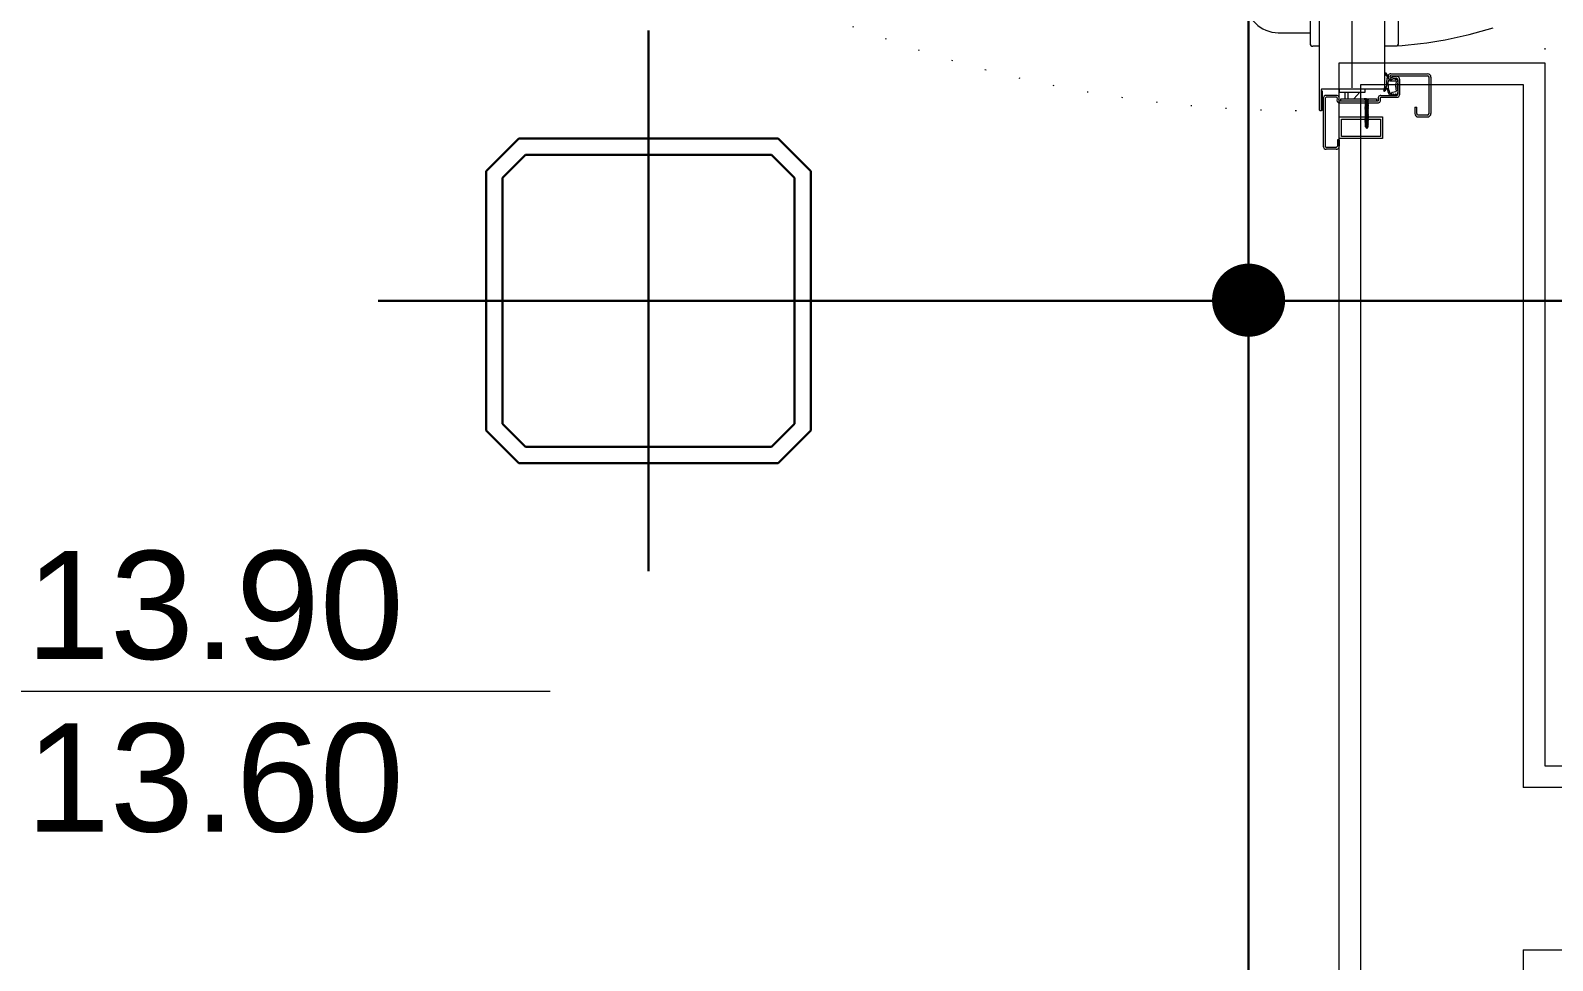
# Model space of a CAD drawing. Extents: x -2012 to 34975, y -1043 to 8321.
# Drawn here: x 17312.8 to 17453.6, y 3656.5 to 3742.5 of the extents above; entities that cross this region are included whole.
import ezdxf
from ezdxf.enums import TextEntityAlignment as Align

# ---------------------------------------------------------------- set-up
doc = ezdxf.new("R2010")
doc.units = 0
doc.header["$LTSCALE"] = 25
doc.linetypes.add('DOT2', pattern=[0.125, 0, -0.125])
doc.layers.get('0').update_dxf_attribs({"color": 9, "lineweight": 9})
for name, color, linetype, lineweight in [('00', 9, 'Continuous', 9), ('07', 9, 'Continuous', 9), ('14', 9, 'Continuous', 9), ('21', 9, 'Continuous', 9), ('E-2x18(W) PL DOWNLIGHT ARMATÜR (SIVAÜSTÜ)', 7, 'Continuous', 30), ('E-KABLO', 7, 'Continuous', 30), ('E-YUKARI ÇIKAN HAT', 7, 'Continuous', 30)]:
    doc.layers.add(name, color=color, linetype=linetype, lineweight=lineweight)
doc.styles.add('Arial', font='arial.ttf', dxfattribs={"height": 2.5})

# ---------------------------------------------------------------- blocks, each defined once
blk = doc.blocks.new('0_elevationtarget-p')
h = blk.add_hatch(color=256)
h.paths.add_polyline_path([(2.5, 0, 0.414214), (0, 2.5), (0, 0)])
h.paths.add_polyline_path([(0, 0), (-2.5, 0, 0.414214), (0, -2.5)])
blk.add_line((0, -3.5), (0, 3.5))
blk.add_lwpolyline([(16.605, 0), (-4, 0)])
blk.add_circle((0, 0), 2.5)
at = {"style": 'Arial'}
blk.add_attdef('BITMISKOT', text='', height=2, dxfattribs=at).set_placement((4.5, 0), align=Align.BOTTOM_LEFT)
blk.add_attdef('KABAKOT', text='', height=2, dxfattribs=at).set_placement((4.5, -0.592), align=Align.TOP_LEFT)
blk = doc.blocks.new('p-yng-01')
at = {"linetype": 'Continuous'}
for p, q in [((114.01, 2.77), (114.01, 6.17)), ((114.19, 2.77), (114.19, 6.17)), ((114.32, 6.48), (117.69, 6.48)), ((117.69, 6.3), (114.32, 6.3)), ((117.82, 6.17), (117.82, 5.3)), ((118, 5.3), (118, 6.17)), ((117.69, 5.17), (117.1, 5.17)), ((117.1, 4.99), (117.1, 5.17)), ((117.1, 4.99), (117.69, 4.99)), ((114.25, 3.19), (114.37, 2.79)), ((114.42, 3.24), (114.54, 2.85)), ((114.65, 3.4), (114.44, 3.32)), ((114.45, 3.27), (114.54, 3.27)), ((115.88, 3.59), (114.55, 3.59)), ((114.55, 3.41), (115.88, 3.41)), ((114.55, 3.23), (114.55, 3.23)), ((114.67, 2.76), (114.66, 3.2)), ((115.71, 2.92), (115.64, 3.22)), ((115.88, 2.8), (115.71, 2.91)), ((115.96, 3.31), (115.82, 3.39)), ((115.99, 2.75), (115.92, 2.85)), ((116, 1.85), (116, 3.29)), ((116.18, 1.85), (116.18, 3.29)), ((52, 2.19), (115.31, 2.19)), ((114.22, 2.53), (113.96, 2.33)), ((114.23, 2.42), (114.02, 2.25)), ((115.54, 2.12), (115.17, 2.36)), ((115.35, 2.36), (115.59, 2.2)), ((115.41, -3.61), (115.41, 2.09)), ((116.3, 1.78), (116.33, 1.79)), ((116.32, -1.86), (116.32, 1.45)), ((116.32, 1.45), (116.52, 1.45)), ((116.41, 1.63), (116.38, 1.62)), ((116.52, -1.98), (116.52, 1.56)), ((116.7, -1.95), (116.7, 1.56)), ((115.7, 0.4), (115.41, 0.4)), ((115.7, -2), (115.7, 0.4)), ((115.7, -0.1), (116.32, -0.67)), ((115.7, -1.2), (116.32, -1.2)), ((115.41, -2), (115.7, -2)), ((115.7, -1.5), (116.32, -1.5)), ((116, -2.26), (116, -3.2)), ((116.18, -2.26), (116.18, -3.2)), ((116.3, -2.19), (116.33, -2.2)), ((116.52, -1.86), (116.32, -1.86)), ((116.41, -2.04), (116.38, -2.03)), ((116.7, -1.95), (116.7, -1.98)), ((120.1, -2), (120.1, -2.18)), ((120.1, -2.18), (120.69, -2.18)), ((120.81, -2.3), (120.81, -3.2)), ((120.99, -2.3), (120.99, -3.2)), ((52, -3.86), (117.3, -3.86)), ((117.4, -3.66), (115.46, -3.66)), ((117.3, -3.56), (115.6, -3.56)), ((115.6, -3.56), (115.6, -3.66)), ((116.3, -3.32), (120.69, -3.32)), ((116.3, -3.5), (120.69, -3.5)), ((117.4, -3.76), (117.4, -3.66))]:
    blk.add_line(p, q, dxfattribs=at)
at = {"ltscale": 2}
for p, q in [((111.18, 3.49), (108.21, 3.49)), ((111.43, 2.19), (111.43, 3.24)), ((111.46, -3.86), (111.46, -4.46)), ((107.12, -4.7), (111.21, -4.7)), ((110.22, -7.65), (110.22, -4.7))]:
    blk.add_line(p, q, dxfattribs=at)
for p, q in [((114.9, 3.41), (115.53, 3.41)), ((116.32, 0.57), (116.32, 0.79)), ((116.32, 0.51), (116.32, 0.3)), ((116.41, 0.63), (116.45, 0.63)), ((116.41, 0.45), (116.45, 0.45)), ((116.46, 0.63), (116.54, 0.63)), ((116.55, 0.63), (116.63, 0.63)), ((116.64, 0.63), (116.72, 0.63)), ((116.73, 0.63), (118.88, 0.63)), ((116.73, 0.63), (118.88, 0.63)), ((116.73, 0.63), (116.81, 0.63)), ((116.82, 0.63), (116.9, 0.63)), ((116.91, 0.63), (116.99, 0.63)), ((117, 0.63), (117.08, 0.63)), ((117.09, 0.63), (117.17, 0.63)), ((117.18, 0.63), (117.26, 0.63)), ((117.27, 0.63), (117.35, 0.63)), ((117.36, 0.63), (117.44, 0.63)), ((117.36, 0.63), (117.44, 0.63)), ((117.4, 0.63), (117.44, 0.63)), ((117.4, 0.63), (117.44, 0.63)), ((117.4, 0.45), (117.44, 0.45)), ((117.4, 0.45), (117.44, 0.45)), ((117.45, 0.63), (117.53, 0.63)), ((117.45, 0.63), (117.53, 0.63)), ((117.54, 0.63), (117.62, 0.63)), ((117.54, 0.63), (117.62, 0.63)), ((117.63, 0.63), (117.71, 0.63)), ((117.63, 0.63), (117.71, 0.63)), ((117.72, 0.63), (117.8, 0.63)), ((117.72, 0.63), (117.8, 0.63)), ((117.81, 0.63), (117.89, 0.63)), ((117.81, 0.63), (117.89, 0.63)), ((117.9, 0.63), (117.98, 0.63)), ((117.9, 0.63), (117.98, 0.63)), ((117.99, 0.63), (118.07, 0.63)), ((117.99, 0.63), (118.07, 0.63)), ((118.08, 0.63), (118.16, 0.63)), ((118.08, 0.63), (118.16, 0.63)), ((118.17, 0.63), (118.25, 0.63)), ((118.17, 0.63), (118.25, 0.63)), ((118.26, 0.63), (118.34, 0.63)), ((118.26, 0.63), (118.34, 0.63)), ((118.35, 0.63), (118.43, 0.63)), ((118.35, 0.63), (118.43, 0.63)), ((118.44, 0.63), (118.52, 0.63)), ((118.44, 0.63), (118.52, 0.63)), ((118.53, 0.63), (118.61, 0.63)), ((118.53, 0.63), (118.61, 0.63)), ((118.62, 0.63), (118.7, 0.63)), ((118.62, 0.63), (118.7, 0.63)), ((118.71, 0.63), (118.79, 0.63)), ((118.71, 0.63), (118.79, 0.63))]:
    blk.add_line(p, q)
at = {"ltscale": 15}
for p, q in [((116.32, 0.57), (116.36, 0.57)), ((116.32, 0.51), (116.36, 0.51)), ((116.35, 0.8), (116.41, 0.63)), ((116.35, 0.29), (116.41, 0.45)), ((116.6, 0.38), (116.41, 0.71)), ((116.61, 0.38), (116.42, 0.71)), ((116.44, 0.63), (116.43, 0.66)), ((116.55, 0.45), (116.45, 0.45)), ((116.69, 0.38), (116.5, 0.71)), ((116.7, 0.38), (116.51, 0.71)), ((116.53, 0.63), (116.52, 0.66)), ((116.64, 0.45), (116.57, 0.45)), ((116.78, 0.38), (116.59, 0.71)), ((116.61, 0.38), (116.59, 0.45)), ((116.79, 0.38), (116.6, 0.71)), ((116.62, 0.63), (116.61, 0.66)), ((116.73, 0.45), (116.66, 0.45)), ((116.87, 0.38), (116.68, 0.71)), ((116.7, 0.38), (116.68, 0.45)), ((116.88, 0.38), (116.69, 0.71)), ((116.71, 0.63), (116.7, 0.66)), ((116.82, 0.45), (116.75, 0.45)), ((116.96, 0.38), (116.77, 0.71)), ((116.79, 0.38), (116.77, 0.45)), ((116.97, 0.38), (116.78, 0.71)), ((116.8, 0.63), (116.79, 0.66)), ((116.84, 0.45), (118.88, 0.45)), ((116.84, 0.45), (118.88, 0.45)), ((116.91, 0.45), (116.84, 0.45)), ((117.05, 0.38), (116.86, 0.71)), ((116.88, 0.38), (116.86, 0.45)), ((117.06, 0.38), (116.87, 0.71)), ((116.89, 0.63), (116.88, 0.66)), ((117, 0.45), (116.93, 0.45)), ((117.14, 0.38), (116.95, 0.71)), ((116.97, 0.38), (116.95, 0.45)), ((117.15, 0.38), (116.96, 0.71)), ((116.98, 0.63), (116.97, 0.66)), ((117.09, 0.45), (117.02, 0.45)), ((117.23, 0.38), (117.04, 0.71)), ((117.06, 0.38), (117.04, 0.45)), ((117.24, 0.38), (117.05, 0.71)), ((117.07, 0.63), (117.06, 0.66)), ((117.18, 0.45), (117.11, 0.45)), ((117.32, 0.38), (117.13, 0.71)), ((117.15, 0.38), (117.13, 0.45)), ((117.33, 0.38), (117.14, 0.71)), ((117.16, 0.63), (117.15, 0.66)), ((117.27, 0.45), (117.2, 0.45)), ((117.41, 0.38), (117.22, 0.71)), ((117.41, 0.38), (117.22, 0.71)), ((117.24, 0.38), (117.22, 0.45)), ((117.42, 0.38), (117.23, 0.71)), ((117.42, 0.38), (117.23, 0.71)), ((117.25, 0.63), (117.24, 0.66)), ((117.36, 0.45), (117.29, 0.45)), ((117.5, 0.38), (117.31, 0.71)), ((117.5, 0.38), (117.31, 0.71)), ((117.33, 0.38), (117.31, 0.45)), ((117.51, 0.38), (117.32, 0.71)), ((117.51, 0.38), (117.32, 0.71)), ((117.34, 0.63), (117.33, 0.66)), ((117.45, 0.45), (117.38, 0.45)), ((117.45, 0.45), (117.38, 0.45)), ((117.59, 0.38), (117.4, 0.71)), ((117.59, 0.38), (117.4, 0.71)), ((117.59, 0.38), (117.4, 0.71)), ((117.59, 0.38), (117.4, 0.71)), ((117.42, 0.38), (117.4, 0.45)), ((117.42, 0.38), (117.4, 0.45)), ((117.6, 0.38), (117.41, 0.71)), ((117.6, 0.38), (117.41, 0.71)), ((117.6, 0.38), (117.41, 0.71)), ((117.6, 0.38), (117.41, 0.71)), ((117.43, 0.63), (117.42, 0.66)), ((117.43, 0.63), (117.42, 0.66)), ((117.43, 0.63), (117.42, 0.66)), ((117.43, 0.63), (117.42, 0.66)), ((117.54, 0.45), (117.44, 0.45)), ((117.54, 0.45), (117.44, 0.45)), ((117.54, 0.45), (117.47, 0.45)), ((117.54, 0.45), (117.47, 0.45)), ((117.68, 0.38), (117.49, 0.71)), ((117.68, 0.38), (117.49, 0.71)), ((117.51, 0.38), (117.49, 0.45)), ((117.51, 0.38), (117.49, 0.45)), ((117.69, 0.38), (117.5, 0.71)), ((117.69, 0.38), (117.5, 0.71)), ((117.52, 0.63), (117.51, 0.66)), ((117.52, 0.63), (117.51, 0.66)), ((117.63, 0.45), (117.56, 0.45)), ((117.63, 0.45), (117.56, 0.45)), ((117.77, 0.38), (117.58, 0.71)), ((117.77, 0.38), (117.58, 0.71)), ((117.6, 0.38), (117.58, 0.45)), ((117.6, 0.38), (117.58, 0.45)), ((117.6, 0.38), (117.58, 0.45)), ((117.6, 0.38), (117.58, 0.45)), ((117.78, 0.38), (117.59, 0.71)), ((117.78, 0.38), (117.59, 0.71)), ((117.61, 0.63), (117.6, 0.66)), ((117.61, 0.63), (117.6, 0.66)), ((117.72, 0.45), (117.65, 0.45)), ((117.72, 0.45), (117.65, 0.45)), ((117.86, 0.38), (117.67, 0.71)), ((117.86, 0.38), (117.67, 0.71)), ((117.69, 0.38), (117.67, 0.45)), ((117.69, 0.38), (117.67, 0.45)), ((117.87, 0.38), (117.68, 0.71)), ((117.87, 0.38), (117.68, 0.71)), ((117.7, 0.63), (117.69, 0.66)), ((117.7, 0.63), (117.69, 0.66)), ((117.81, 0.45), (117.74, 0.45)), ((117.81, 0.45), (117.74, 0.45)), ((117.95, 0.38), (117.76, 0.71)), ((117.95, 0.38), (117.76, 0.71)), ((117.78, 0.38), (117.76, 0.45)), ((117.78, 0.38), (117.76, 0.45)), ((117.96, 0.38), (117.77, 0.71)), ((117.96, 0.38), (117.77, 0.71)), ((117.79, 0.63), (117.78, 0.66)), ((117.79, 0.63), (117.78, 0.66)), ((117.9, 0.45), (117.83, 0.45)), ((117.9, 0.45), (117.83, 0.45)), ((118.04, 0.38), (117.85, 0.71)), ((118.04, 0.38), (117.85, 0.71)), ((117.87, 0.38), (117.85, 0.45)), ((117.87, 0.38), (117.85, 0.45)), ((118.05, 0.38), (117.86, 0.71)), ((118.05, 0.38), (117.86, 0.71)), ((117.88, 0.63), (117.87, 0.66)), ((117.88, 0.63), (117.87, 0.66)), ((117.99, 0.45), (117.92, 0.45)), ((117.99, 0.45), (117.92, 0.45)), ((118.13, 0.38), (117.94, 0.71)), ((118.13, 0.38), (117.94, 0.71)), ((117.96, 0.38), (117.94, 0.45)), ((117.96, 0.38), (117.94, 0.45)), ((118.14, 0.38), (117.95, 0.71)), ((118.14, 0.38), (117.95, 0.71)), ((117.97, 0.63), (117.96, 0.66)), ((117.97, 0.63), (117.96, 0.66)), ((118.08, 0.45), (118.01, 0.45)), ((118.08, 0.45), (118.01, 0.45)), ((118.22, 0.38), (118.03, 0.71)), ((118.22, 0.38), (118.03, 0.71)), ((118.05, 0.38), (118.03, 0.45)), ((118.05, 0.38), (118.03, 0.45)), ((118.23, 0.38), (118.04, 0.71)), ((118.23, 0.38), (118.04, 0.71)), ((118.06, 0.63), (118.05, 0.66)), ((118.06, 0.63), (118.05, 0.66)), ((118.17, 0.45), (118.1, 0.45)), ((118.17, 0.45), (118.1, 0.45)), ((118.31, 0.38), (118.12, 0.71)), ((118.31, 0.38), (118.12, 0.71)), ((118.14, 0.38), (118.12, 0.45)), ((118.14, 0.38), (118.12, 0.45)), ((118.32, 0.38), (118.13, 0.71)), ((118.32, 0.38), (118.13, 0.71)), ((118.15, 0.63), (118.14, 0.66)), ((118.15, 0.63), (118.14, 0.66)), ((118.26, 0.45), (118.19, 0.45)), ((118.26, 0.45), (118.19, 0.45)), ((118.4, 0.38), (118.21, 0.71)), ((118.4, 0.38), (118.21, 0.71)), ((118.23, 0.38), (118.21, 0.45)), ((118.23, 0.38), (118.21, 0.45)), ((118.41, 0.38), (118.22, 0.71)), ((118.41, 0.38), (118.22, 0.71)), ((118.24, 0.63), (118.23, 0.66)), ((118.24, 0.63), (118.23, 0.66)), ((118.35, 0.45), (118.28, 0.45)), ((118.35, 0.45), (118.28, 0.45)), ((118.49, 0.38), (118.3, 0.71)), ((118.49, 0.38), (118.3, 0.71)), ((118.32, 0.38), (118.3, 0.45)), ((118.32, 0.38), (118.3, 0.45)), ((118.5, 0.38), (118.31, 0.71)), ((118.5, 0.38), (118.31, 0.71)), ((118.33, 0.63), (118.32, 0.66)), ((118.33, 0.63), (118.32, 0.66)), ((118.44, 0.45), (118.37, 0.45)), ((118.44, 0.45), (118.37, 0.45)), ((118.58, 0.38), (118.39, 0.71)), ((118.58, 0.38), (118.39, 0.71)), ((118.58, 0.38), (118.39, 0.71)), ((118.58, 0.38), (118.39, 0.71)), ((118.41, 0.38), (118.39, 0.45)), ((118.41, 0.38), (118.39, 0.45)), ((118.59, 0.38), (118.4, 0.71)), ((118.59, 0.38), (118.4, 0.71)), ((118.59, 0.38), (118.4, 0.71)), ((118.59, 0.38), (118.4, 0.71)), ((118.42, 0.63), (118.41, 0.66)), ((118.42, 0.63), (118.41, 0.66)), ((118.42, 0.63), (118.41, 0.66)), ((118.42, 0.63), (118.41, 0.66)), ((118.53, 0.45), (118.46, 0.45)), ((118.53, 0.45), (118.46, 0.45)), ((118.53, 0.45), (118.46, 0.45)), ((118.53, 0.45), (118.46, 0.45)), ((118.67, 0.38), (118.48, 0.71)), ((118.67, 0.38), (118.48, 0.71)), ((118.5, 0.38), (118.48, 0.45)), ((118.5, 0.38), (118.48, 0.45)), ((118.68, 0.38), (118.49, 0.71)), ((118.68, 0.38), (118.49, 0.71)), ((118.51, 0.63), (118.5, 0.66)), ((118.51, 0.63), (118.5, 0.66)), ((118.62, 0.45), (118.55, 0.45)), ((118.62, 0.45), (118.55, 0.45)), ((118.76, 0.38), (118.57, 0.71)), ((118.76, 0.38), (118.57, 0.71)), ((118.59, 0.38), (118.57, 0.45)), ((118.59, 0.38), (118.57, 0.45)), ((118.59, 0.38), (118.57, 0.45)), ((118.59, 0.38), (118.57, 0.45)), ((118.77, 0.38), (118.58, 0.71)), ((118.77, 0.38), (118.58, 0.71)), ((118.6, 0.63), (118.59, 0.66)), ((118.6, 0.63), (118.59, 0.66)), ((118.71, 0.45), (118.64, 0.45)), ((118.71, 0.45), (118.64, 0.45)), ((118.85, 0.38), (118.66, 0.71)), ((118.85, 0.38), (118.66, 0.71)), ((118.68, 0.38), (118.66, 0.45)), ((118.68, 0.38), (118.66, 0.45)), ((118.86, 0.38), (118.67, 0.71)), ((118.86, 0.38), (118.67, 0.71)), ((118.69, 0.63), (118.68, 0.66)), ((118.69, 0.63), (118.68, 0.66)), ((118.8, 0.45), (118.73, 0.45)), ((118.8, 0.45), (118.73, 0.45)), ((118.77, 0.38), (118.75, 0.45)), ((118.77, 0.38), (118.75, 0.45)), ((118.89, 0.45), (118.82, 0.45)), ((118.89, 0.45), (118.82, 0.45)), ((118.86, 0.38), (118.84, 0.45)), ((118.86, 0.38), (118.84, 0.45)), ((118.88, 0.63), (118.88, 0.45)), ((118.88, 0.63), (119, 0.6)), ((118.88, 0.63), (118.88, 0.45)), ((118.88, 0.63), (119, 0.6)), ((119, 0.49), (118.88, 0.45)), ((119, 0.49), (118.88, 0.45)), ((119, 0.6), (119.05, 0.54)), ((119, 0.6), (119.05, 0.54)), ((119, 0.49), (119.05, 0.54)), ((119, 0.49), (119.05, 0.54))]:
    blk.add_line(p, q, dxfattribs=at)
at = {"linetype": 'DOT2'}
blk.add_lwpolyline([(2, 17), (118, 17)], dxfattribs=at)
for points in [[(118, -2), (118, 2), (120, 2), (120, -2)], [(118.2, -1.8), (118.2, 1.8), (119.8, 1.8), (119.8, -1.8)]]:
    blk.add_lwpolyline(points, close=True)
at = {"ltscale": 0.29}
blk.add_lwpolyline([(4.69, -0.83), (115.31, -0.84)], dxfattribs=at)
at = {"linetype": 'Continuous'}
blk.add_lwpolyline([(120.1, -2), (120.69, -2)], dxfattribs=at)
blk.add_circle((115.88, 3.22), 0, dxfattribs=at)
at = {"ltscale": 2}
for centre, radius, start, end in [((74.27, 0.95), 37.22, 3.5277, 17.6198), ((111.18, 3.24), 0.247, 0, 90), ((111.21, -4.46), 0.249, 270, 0), ((107.22, -7.65), 2.99, 270, 0)]:
    blk.add_arc(centre, radius, start, end, dxfattribs=at)
at = {"linetype": 'Continuous'}
for centre, radius, start, end in [((114.32, 6.17), 0.309, 90, 180), ((114.32, 6.17), 0.13, 90, 180), ((117.69, 6.17), 0.309, 0, 90), ((117.69, 6.17), 0.13, 0, 90), ((117.69, 5.3), 0.309, 270, 0), ((117.69, 5.3), 0.13, 270, 0), ((114.28, 2.77), 0.274, 180, 17.1381), ((114.55, 3.28), 0.309, 90, 197.1401), ((114.55, 3.28), 0.13, 90, 197.1418), ((114.45, 3.3), 0.0223, 108.7437, 270.5768), ((114.88, 3), 0.405, 158.9385, 186.6378), ((114.53, 2.96), 0.0518, 190.2073, 220.1948), ((114.41, 2.86), 0.108, 8.7152, 40.191), ((114.68, 3.1), 0.183, 133.9397, 165.2815), ((113.72, 2.82), 0.796, 352.0768, 4.0277), ((114.54, 3.25), 0.0235, 319.4517, 89.2708), ((114.71, 3.26), 0.153, 80.0535, 110.8261), ((114.72, 3.2), 0.0575, 78.927, 180.5589), ((115.17, 5.51), 2.3, 258.9216, 280.7583), ((115.23, 6.23), 2.87, 260.0535, 279.983), ((115.61, 3.22), 0.0358, 12.7963, 100.7526), ((115.73, 2.93), 0.0188, 192.801, 227.5728), ((115.75, 3.27), 0.141, 59.6032, 99.9823), ((115.88, 3.29), 0.299, 0, 90), ((115.88, 3.29), 0.12, 0, 90), ((115.91, 3.21), 0.0282, 122.7869, 202.9715), ((115.96, 3.23), 0.0871, 202.9715, 276.2403), ((116.32, 2.57), 0.784, 117.6065, 122.7746), ((115.94, 3.03), 0.0377, 100.8896, 191.8339), ((115.99, 3.04), 0.0905, 191.8362, 245.8024), ((115.94, 2.87), 0.0282, 99.2313, 206.2041), ((115.9, 3.22), 0.157, 280.8852, 300.6987), ((115.95, 2.85), 0.049, 76.7573, 99.235), ((115.94, 3.29), 0.0235, 297.6046, 58.1171), ((115.87, 2.86), 0.133, 31.1222, 51.1373), ((115.96, 2.92), 0.0264, 271.0359, 352.6217), ((115.97, 3.12), 0.0312, 296.5742, 79.1214), ((115.97, 2.92), 0.0132, 352.6226, 31.1295), ((113.99, 2.29), 0.0479, 127.7999, 307.799), ((114.28, 2.77), 0.0948, 180, 17.135), ((114.24, 2.51), 0.0288, 75.9835, 127.802), ((114.26, 2.38), 0.0479, 77.0081, 128.1521), ((114.3, 2.74), 0.216, 255.9716, 351.3211), ((114.91, 5.19), 2.83, 257.0027, 274.7984), ((114.71, 2.59), 0.0767, 158.0376, 264.1708), ((114.26, 2.77), 0.403, 338.0363, 358.7061), ((114.95, 4.91), 2.41, 264.1712, 278.5473), ((115.15, 2.33), 0.0383, 57.2978, 94.7896), ((115.08, 4.02), 1.51, 278.3106, 301.2851), ((115.31, 2.09), 0.0998, 0, 90), ((115.36, 2.37), 0.0192, 106.9479, 237.377), ((114.1, 6.49), 4.28, 286.9493, 295.3125), ((115.56, 2.16), 0.0479, 237.3001, 57.3001), ((115.84, 2.77), 0.0479, 304.2545, 45.9802), ((115.9, 2.71), 0.0959, 290.7866, 25.9631), ((116.26, 1.85), 0.259, 180, 296.785), ((116.26, 1.85), 0.0798, 180, 296.7885), ((116.44, 1.56), 0.259, 0, 116.787), ((116.44, 1.56), 0.0798, 0, 116.7916), ((116.26, -2.26), 0.259, 63.215, 180), ((116.26, -2.26), 0.0798, 63.2115, 180), ((116.44, -1.97), 0.259, 243.211, 358.8975), ((116.44, -1.97), 0.0798, 243.2084, 356.4148), ((120.69, -2.3), 0.299, 0, 90), ((120.69, -2.3), 0.12, 0, 90), ((115.46, -3.61), 0.0499, 180, 270), ((116.3, -3.2), 0.299, 180, 270), ((116.3, -3.2), 0.12, 180, 270), ((117.3, -3.66), 0.0998, 0, 90), ((117.3, -3.76), 0.0998, 270, 0), ((120.69, -3.2), 0.12, 270, 0), ((120.69, -3.2), 0.299, 270, 0)]:
    blk.add_arc(centre, radius, start, end, dxfattribs=at)
at = {"ltscale": 15}
for centre, radius, start, end in [((116.34, 0.79), 0.015, 29.9136, 180), ((116.34, 0.3), 0.015, 180, 330.0864), ((116.36, 0.54), 0.0291, 270, 90), ((116.41, 0.71), 0.00583, 29.6796, 209.6796), ((116.5, 0.71), 0.00583, 29.6796, 209.6796), ((116.59, 0.71), 0.00583, 29.6796, 209.6796), ((116.6, 0.38), 0.00583, 209.6796, 29.6796), ((116.68, 0.71), 0.00583, 29.6796, 209.6796), ((116.69, 0.38), 0.00583, 209.6796, 29.6796), ((116.77, 0.71), 0.00583, 29.6796, 209.6796), ((116.78, 0.38), 0.00583, 209.6796, 29.6796), ((116.86, 0.71), 0.00583, 29.6796, 209.6796), ((116.87, 0.38), 0.00583, 209.6796, 29.6796), ((116.95, 0.71), 0.00583, 29.6796, 209.6796), ((116.96, 0.38), 0.00583, 209.6796, 29.6796), ((117.04, 0.71), 0.00583, 29.6796, 209.6796), ((117.05, 0.38), 0.00583, 209.6796, 29.6796), ((117.13, 0.71), 0.00583, 29.6796, 209.6796), ((117.14, 0.38), 0.00583, 209.6796, 29.6796), ((117.22, 0.71), 0.00583, 29.6796, 209.6796), ((117.23, 0.38), 0.00583, 209.6796, 29.6796), ((117.31, 0.71), 0.00583, 29.6796, 209.6796), ((117.32, 0.38), 0.00583, 209.6796, 29.6796), ((117.4, 0.71), 0.00583, 29.6796, 209.6796), ((117.4, 0.71), 0.00583, 29.6796, 209.6796), ((117.4, 0.71), 0.00583, 29.6796, 209.6796), ((117.4, 0.71), 0.00583, 29.6796, 209.6796), ((117.41, 0.38), 0.00583, 209.6796, 29.6796), ((117.41, 0.38), 0.00583, 209.6796, 29.6796), ((117.49, 0.71), 0.00583, 29.6796, 209.6796), ((117.49, 0.71), 0.00583, 29.6796, 209.6796), ((117.5, 0.38), 0.00583, 209.6796, 29.6796), ((117.5, 0.38), 0.00583, 209.6796, 29.6796), ((117.58, 0.71), 0.00583, 29.6796, 209.6796), ((117.58, 0.71), 0.00583, 29.6796, 209.6796), ((117.59, 0.38), 0.00583, 209.6796, 29.6796), ((117.59, 0.38), 0.00583, 209.6796, 29.6796), ((117.59, 0.38), 0.00583, 209.6796, 29.6796), ((117.59, 0.38), 0.00583, 209.6796, 29.6796), ((117.67, 0.71), 0.00583, 29.6796, 209.6796), ((117.67, 0.71), 0.00583, 29.6796, 209.6796), ((117.68, 0.38), 0.00583, 209.6796, 29.6796), ((117.68, 0.38), 0.00583, 209.6796, 29.6796), ((117.76, 0.71), 0.00583, 29.6796, 209.6796), ((117.76, 0.71), 0.00583, 29.6796, 209.6796), ((117.77, 0.38), 0.00583, 209.6796, 29.6796), ((117.77, 0.38), 0.00583, 209.6796, 29.6796), ((117.85, 0.71), 0.00583, 29.6796, 209.6796), ((117.85, 0.71), 0.00583, 29.6796, 209.6796), ((117.86, 0.38), 0.00583, 209.6796, 29.6796), ((117.86, 0.38), 0.00583, 209.6796, 29.6796), ((117.94, 0.71), 0.00583, 29.6796, 209.6796), ((117.94, 0.71), 0.00583, 29.6796, 209.6796), ((117.95, 0.38), 0.00583, 209.6796, 29.6796), ((117.95, 0.38), 0.00583, 209.6796, 29.6796), ((118.03, 0.71), 0.00583, 29.6796, 209.6796), ((118.03, 0.71), 0.00583, 29.6796, 209.6796), ((118.04, 0.38), 0.00583, 209.6796, 29.6796), ((118.04, 0.38), 0.00583, 209.6796, 29.6796), ((118.12, 0.71), 0.00583, 29.6796, 209.6796), ((118.12, 0.71), 0.00583, 29.6796, 209.6796), ((118.13, 0.38), 0.00583, 209.6796, 29.6796), ((118.13, 0.38), 0.00583, 209.6796, 29.6796), ((118.21, 0.71), 0.00583, 29.6796, 209.6796), ((118.21, 0.71), 0.00583, 29.6796, 209.6796), ((118.22, 0.38), 0.00583, 209.6796, 29.6796), ((118.22, 0.38), 0.00583, 209.6796, 29.6796), ((118.3, 0.71), 0.00583, 29.6796, 209.6796), ((118.3, 0.71), 0.00583, 29.6796, 209.6796), ((118.31, 0.38), 0.00583, 209.6796, 29.6796), ((118.31, 0.38), 0.00583, 209.6796, 29.6796), ((118.39, 0.71), 0.00583, 29.6796, 209.6796), ((118.39, 0.71), 0.00583, 29.6796, 209.6796), ((118.39, 0.71), 0.00583, 29.6796, 209.6796), ((118.39, 0.71), 0.00583, 29.6796, 209.6796), ((118.4, 0.38), 0.00583, 209.6796, 29.6796), ((118.4, 0.38), 0.00583, 209.6796, 29.6796), ((118.48, 0.71), 0.00583, 29.6796, 209.6796), ((118.48, 0.71), 0.00583, 29.6796, 209.6796), ((118.49, 0.38), 0.00583, 209.6796, 29.6796), ((118.49, 0.38), 0.00583, 209.6796, 29.6796), ((118.49, 0.38), 0.00583, 209.6796, 29.6796), ((118.49, 0.38), 0.00583, 209.6796, 29.6796), ((118.57, 0.71), 0.00583, 29.6796, 209.6796), ((118.57, 0.71), 0.00583, 29.6796, 209.6796), ((118.58, 0.38), 0.00583, 209.6796, 29.6796), ((118.58, 0.38), 0.00583, 209.6796, 29.6796), ((118.58, 0.38), 0.00583, 209.6796, 29.6796), ((118.58, 0.38), 0.00583, 209.6796, 29.6796), ((118.66, 0.71), 0.00583, 29.6796, 209.6796), ((118.66, 0.71), 0.00583, 29.6796, 209.6796), ((118.67, 0.38), 0.00583, 209.6796, 29.6796), ((118.67, 0.38), 0.00583, 209.6796, 29.6796), ((118.76, 0.38), 0.00583, 209.6796, 29.6796), ((118.76, 0.38), 0.00583, 209.6796, 29.6796), ((118.85, 0.38), 0.00583, 209.6796, 29.6796), ((118.85, 0.38), 0.00583, 209.6796, 29.6796), ((119.06, 0.78), 0.235, 217.8975, 265.639), ((119.06, 0.78), 0.235, 217.8975, 265.639), ((119.06, 0.31), 0.235, 94.361, 142.1025), ((119.06, 0.31), 0.235, 94.361, 142.1025)]:
    blk.add_arc(centre, radius, start, end, dxfattribs=at)
at = {"linetype": 'DOT2'}
blk.add_arc((2, -5.39), 115.41, 269.9997, 0.8132, dxfattribs=at)
blk = doc.blocks.new('100_2x18(W) PL DOWNLIGHT ARMATÜR (SIVAÜSTÜ)')
at = {"layer": 'E-2x18(W) PL DOWNLIGHT ARMATÜR (SIVAÜSTÜ)', "color": 4, "ltscale": 0.4}
for q in [(0, 25), (0, 25), (-25, 0), (-25, 0), (0, -25), (25, 0), (0, -25), (25, 0)]:
    blk.add_line((0, 0), q, dxfattribs=at)
at = {"layer": 'E-2x18(W) PL DOWNLIGHT ARMATÜR (SIVAÜSTÜ)', "color": 4}
for p, q in [((-12, 15), (-15, 12)), ((12, 15), (-12, 15)), ((15, 12), (12, 15)), ((-11.38, 13.5), (-13.5, 11.38)), ((11.38, 13.5), (-11.38, 13.5)), ((13.5, 11.38), (11.38, 13.5)), ((-15, 12), (-15, -12)), ((-13.5, 11.38), (-13.5, -11.38)), ((13.5, -11.38), (13.5, 11.38)), ((15, -12), (15, 12)), ((-15, -12), (-12, -15)), ((-13.5, -11.38), (-11.38, -13.5)), ((11.38, -13.5), (13.5, -11.38)), ((12, -15), (15, -12)), ((-11.38, -13.5), (11.38, -13.5)), ((-12, -15), (12, -15))]:
    blk.add_line(p, q, dxfattribs=at)

msp = doc.modelspace()

# ---------------------------------------------------------------- linework, layer by layer
at = {"layer": '00'}
for points in [[(17050.84, 3472.5), (17435.84, 3472.5), (17435.84, 3542.5), (17400.84, 3542.5), (17400.84, 3557.5), (17435.84, 3557.5), (17435.84, 3737.5), (17450.84, 3737.5), (17450.84, 3672.5)], [(17450.84, 3657.5), (17482.84, 3657.5), (17482.84, 3672.5), (17450.84, 3672.5)], [(17450.84, 3657.5), (17450.84, 3457.4)]]:
    msp.add_lwpolyline(points, dxfattribs=at)
at = {"layer": '14'}
msp.add_lwpolyline([(17598.84, 3870.5), (17452.84, 3870.5), (17452.84, 3845.5), (17433.84, 3845.5), (17433.84, 3870.5), (17402.84, 3870.5), (17402.84, 3850.5), (16852.84, 3850.5), (16852.84, 3584.5), (17402.84, 3584.5), (17402.84, 3559.5), (17433.84, 3559.5), (17433.84, 3739.5), (17452.84, 3739.5), (17452.84, 3674.5), (17484.84, 3674.5)], dxfattribs=at)
at = {"layer": 'E-KABLO', "color": 6}
for p, q in [((17425.45, 3595.5), (17425.45, 3798.3)), ((17394.95, 3717.5), (17552.48, 3717.5))]:
    msp.add_line(p, q, dxfattribs=at)
at = {"layer": 'E-YUKARI ÇIKAN HAT', "color": 4, "linetype": 'Continuous', "const_width": 3.38}
msp.add_lwpolyline([(17423.76, 3717.56, 1), (17427.14, 3717.56, 1)], format="xyb", close=True, dxfattribs=at)

# ---------------------------------------------------------------- block references
at = {"layer": '07', "rotation": 270}
msp.add_blockref('p-yng-01', (17435.84, 3852.5), dxfattribs=at)
at = {"layer": '21', "xscale": 5, "yscale": 5, "zscale": 10}
msp.add_blockref('0_elevationtarget-p', (17277.83, 3681.38), dxfattribs=at).add_auto_attribs({'BITMISKOT': ' +13.90', 'KABAKOT': ' +13.60'})
at = {"layer": 'E-2x18(W) PL DOWNLIGHT ARMATÜR (SIVAÜSTÜ)', "color": 6}
msp.add_blockref('100_2x18(W) PL DOWNLIGHT ARMATÜR (SIVAÜSTÜ)', (17369.95, 3717.5), dxfattribs=at)

doc.saveas('drawing.dxf')
